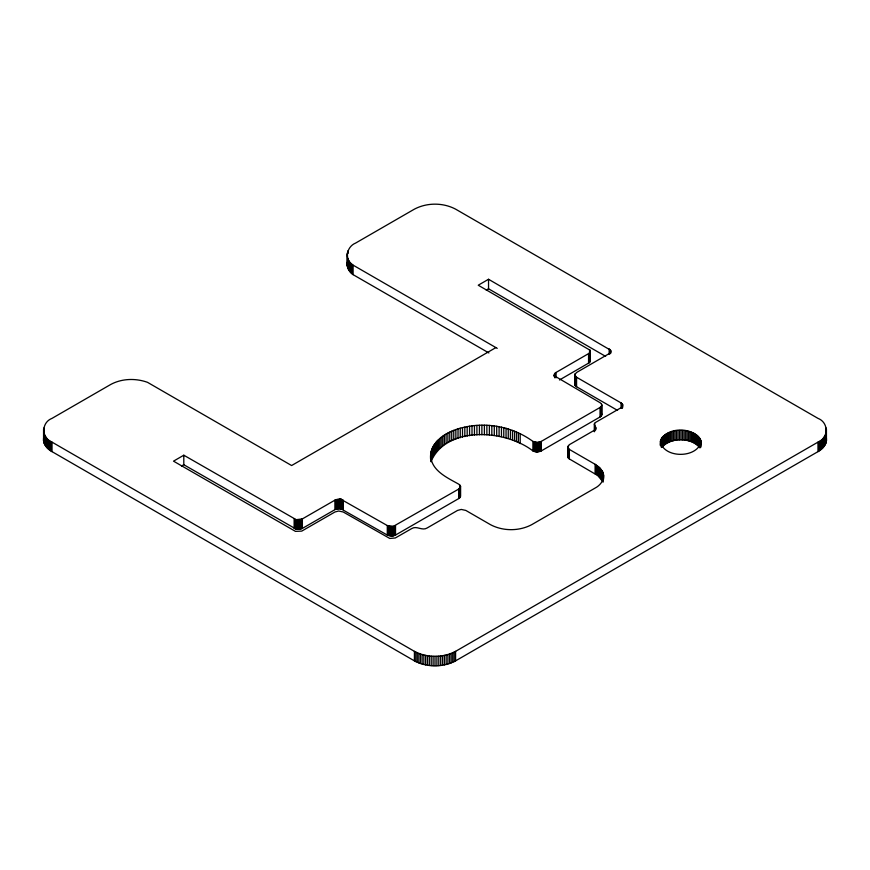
<?xml version="1.0" encoding="UTF-8"?>
<svg xmlns="http://www.w3.org/2000/svg" width="870" height="870" viewBox="0 0 870 870"><rect width="100%" height="100%" fill="white"/><g stroke="black" fill="none" stroke-linecap="round" stroke-linejoin="round"><path stroke-width="1.3" d="M430.737 456.184C431.672 471.018 447.865 477.989 458.849 484.242L460.534 486.373L458.849 488.994L393.436 526.328L387.291 525.545L340.039 498.771L341.866 499.521L341.866 509.026L340.039 508.287L387.291 535.061L392.642 535.963L395.524 535.061L458.849 498.499L460.415 496.835L459.838 494.519M574.885 375.101L576.571 377.243L621.082 402.94L622.648 404.594L622.42 406.486L621.082 407.693L595.972 422.189C591.382 424.179 598.767 428.366 594.177 430.356L569.361 444.679L567.675 447.3L569.361 449.431L595.102 464.297L599.724 467.777L602.638 471.834L602.638 481.338L597.614 475.455L569.361 458.947L567.675 456.326M431.096 461.383C446.93 424.941 506.177 429.987 532.962 450.954L536.67 451.932L541.205 450.954L600.072 416.958L601.409 415.762L601.649 413.87M554.995 376.471L553.69 375.427L600.072 402.701L601.409 403.897L601.649 405.79L600.072 407.454L541.205 441.438L537.497 442.417L532.962 441.438C512.919 426.702 486.58 421.613 462.503 427.648C447.245 431.041 428.181 441.982 430.737 460.263M660.33 441.514C663.669 458.523 696.99 458.577 701.057 441.96C696.261 425.071 659.732 425.995 660.33 445.592M495.911 347.587L291.613 465.537L147.487 382.321C135.698 378.091 121.909 378.439 110.773 384.442L52.026 418.361C41.151 422.526 41.151 437.958 52.026 442.134L414.414 651.347C426.974 657.992 443.026 657.992 455.586 651.347L817.974 442.134C828.849 437.958 828.849 422.526 817.974 418.361L455.586 209.137C443.026 202.503 426.974 202.503 414.414 209.137L355.656 243.056C346.478 246.678 343.976 259.912 353.1 265.143L497.238 348.359M44.055 436.479C41.793 442.754 46.73 448.844 52.026 451.639L414.414 660.863C426.974 667.497 443.026 667.497 455.586 660.863L817.974 451.639C823.27 448.844 828.207 442.754 825.945 436.479M574.885 374.622L576.571 372.49L609.707 353.307L610.729 352.013L610.501 350.121L488.538 279.27L478.239 285.219L589.904 350.121L590.143 352.013L589.11 353.307L555.984 372.49L554.407 374.144L554.647 376.036M574.885 384.138L575.581 382.767M559.475 379.983L589.11 362.823L590.262 361.05L589.566 359.19M347.695 261.163C345.792 266.285 348.935 271.723 353.1 274.659L488.886 352.959M661.635 447.506C670.944 437.088 691.041 437.055 699.991 447.93M181.515 466.037L183.798 464.721L296.213 529.188L302.368 528.416L335.581 509.287L341.116 508.83L341.116 499.326L335.581 499.782L302.368 518.911L296.213 519.684L183.798 455.206L173.511 461.154L295.463 531.374L301.738 531.113L334.961 511.984L338.658 511.005L343.193 511.984L389.782 538.454L395.306 537.986L411.738 528.558C416.708 525.415 422.135 531.135 427.116 527.992L457.566 510.418L461.263 509.439L465.798 510.418L490.506 524.686C503.067 531.32 519.118 531.32 531.679 524.686L595.102 488.07C600.779 485.188 605.835 478.261 602.638 471.834M486.243 290.101L488.538 288.786L605.65 356.396M574.885 384.616L576.571 386.748L617.569 410.412M826.435 429.149L826.435 440.851M826.25 428.051L826.25 441.949M825.945 433.521L825.945 443.037M825.51 434.598L825.51 444.102M824.956 435.652L824.956 445.157M824.281 436.675L824.281 446.19M823.498 437.675L823.498 447.191M822.596 438.654L822.596 448.159M821.595 439.589L821.595 449.094M820.486 440.481L820.486 449.986M819.279 441.329L819.279 450.845M817.974 442.134L817.974 451.639M701.057 441.96L701.057 444.679M700.97 441.068L700.97 443.776M700.763 440.166L700.763 446.962M700.611 444.646L700.611 447.365M700.437 439.285L700.437 446.082M699.991 438.426L699.991 446.571M699.436 437.577L699.436 447.093M698.773 436.762L698.773 446.277M698.001 435.979L698.001 445.494M697.131 435.239L697.131 444.744M696.152 434.532L696.152 444.037M695.097 433.869L695.097 443.374M693.945 433.26L693.945 442.765M692.727 432.694L692.727 442.21M691.432 432.194L691.432 441.699M690.073 431.748L690.073 441.253M688.659 431.357L688.659 440.872M687.202 431.041L687.202 440.546M685.701 430.78L685.701 440.296M684.179 430.596L684.179 440.1M682.635 430.476L682.635 439.981M681.069 430.422L681.069 439.937M679.514 430.443L679.514 439.948M677.958 430.53L677.958 440.035M676.414 430.683L676.414 440.187M674.902 430.9L674.902 440.416M673.423 431.194L673.423 440.698M671.988 431.542L671.988 441.057M670.607 431.955L670.607 441.471M669.28 432.433L669.28 441.949M668.019 432.966L668.019 442.482M666.833 433.554L666.833 443.069M665.724 434.195L665.724 443.7M664.713 434.88L664.713 444.385M663.788 435.609L663.788 445.114M662.962 436.37L662.962 445.875M662.244 437.175L662.244 446.68M661.635 438.001L661.635 446.147M661.135 438.85L661.135 447.006M660.754 439.731L660.754 445.157M660.482 440.611L660.482 444.69M622.648 404.594L622.648 407.312M622.42 404.137L622.42 408.215M622.072 403.702L622.072 407.78M621.626 403.299L621.626 407.377M621.082 402.94L621.082 408.367M610.729 350.577L610.729 353.296M610.501 350.121L610.501 352.839M610.153 349.686L610.153 353.764M609.707 349.283L609.707 353.351M609.163 348.913L609.163 354.351M603.562 475.085L603.562 479.152M603.378 473.987L603.378 479.424M603.073 472.899L603.073 482.176M602.083 470.779L602.083 480.283M601.768 404.833L601.768 414.827M601.649 404.365L601.649 415.305M601.409 406.246L601.409 415.762M601.409 469.746L601.409 479.261M601.072 406.681L601.072 416.197M600.615 407.095L600.615 416.599M600.626 468.745L600.626 478.261M600.072 407.454L600.072 416.958M599.724 467.777L599.724 477.282M598.723 466.842L598.723 476.347M597.614 465.95L597.614 475.455M596.407 465.102L596.407 474.607M595.711 427.181L595.711 429.9M595.45 426.713L595.45 429.432M595.102 464.297L595.102 473.802M594.699 425.832L594.699 429.91M594.612 423.418L594.612 431.574M594.384 423.897L594.286 431.672M590.143 350.577L590.143 361.518M589.904 350.121L589.904 361.985M589.566 349.686L589.566 362.42M589.11 353.307L589.11 362.823M588.566 353.677L588.566 363.181M576.571 377.243L576.571 386.748M576.027 376.873L576.027 386.389M575.581 376.471L575.581 385.986M575.233 373.687L575.233 385.551M575.005 374.144L575.005 385.084M569.361 449.431L569.361 458.947M568.817 449.072L568.817 458.577M568.371 445.451L568.371 448.159M568.371 448.67L568.371 458.175M568.023 448.235L568.023 457.74M567.795 447.767L567.795 457.283M567.675 446.821L567.675 456.804M555.984 372.49L555.984 377.917M555.441 372.849L555.441 376.928M554.995 373.252L554.995 377.33M554.647 373.687L554.647 377.765M554.407 374.144L554.407 376.862M541.205 441.438L541.205 450.954M540.574 441.753L540.574 451.269M539.878 442.014L539.878 451.53M539.117 442.21L539.117 451.726M538.323 442.351L538.323 451.856M537.497 442.417L537.497 451.932M536.67 442.417L536.67 451.932M535.844 442.351L535.844 451.856M535.05 442.21L535.05 451.726M534.289 442.014L534.289 451.53M533.593 441.753L533.593 451.269M532.962 441.438L532.962 450.954M520.206 434.076L520.206 443.58M518.4 433.075L518.4 442.591M516.508 432.14L516.508 441.645M514.551 431.248L514.551 440.753M512.517 430.411L512.517 439.915M510.418 429.628L510.418 439.143M508.254 428.91L508.254 438.426M506.046 428.247L506.046 437.762M503.773 427.648L503.773 437.164M501.457 427.116L501.457 436.631M499.097 426.648L499.097 436.153M496.705 426.246L496.705 435.75M494.28 425.898L494.28 435.413M491.833 425.626L491.833 435.141M489.364 425.419L489.364 434.935M488.538 279.27L488.538 288.786M486.874 425.289L486.874 434.793M484.383 425.223L484.383 434.728M481.893 425.223L481.893 434.728M479.403 425.289L479.403 434.793M476.912 425.419L476.912 434.935M474.444 425.626L474.444 435.141M471.997 425.898L471.997 435.413M469.572 426.246L469.572 435.75M467.179 426.648L467.179 436.153M464.819 427.116L464.819 436.631M462.503 427.648L462.503 437.164M460.534 486.373L460.534 496.368M460.415 485.895L460.415 496.835M460.241 428.247L460.241 437.762M460.186 485.438L460.186 497.303M459.838 485.003L459.838 497.738M459.393 488.625L459.393 498.14M458.849 488.994L458.849 498.499M458.022 428.91L458.022 438.426M455.858 429.628L455.858 439.143M455.586 651.347L455.586 660.863M454.194 652.108L454.194 661.613M453.759 430.411L453.759 439.915M452.726 652.804L452.726 662.309M451.726 431.248L451.726 440.753M451.182 653.446L451.182 662.951M449.768 432.14L449.768 441.645M449.562 654.022L449.562 663.538M447.887 433.075L447.887 442.591M447.876 654.544L447.876 664.049M446.082 434.076L446.082 443.58M446.147 654.99L446.147 664.506M444.363 655.382L444.363 664.897M444.352 435.12L444.352 444.624M442.721 436.207L442.721 445.712M442.536 655.697L442.536 665.213M441.177 437.338L441.177 446.843M440.677 655.947L440.677 665.463M439.731 438.513L439.731 448.017M438.795 656.132L438.795 665.637M438.382 439.72L438.382 449.235M437.142 440.97L437.142 450.475M436.903 656.241L436.903 665.746M435.99 442.243L435.99 451.758M434.956 443.559L434.956 453.063M435 656.274L435 665.789M434.032 444.896L434.032 454.401M433.216 446.256L433.216 455.771M433.097 656.241L433.097 665.746M432.51 447.637L432.51 457.152M431.922 449.04L431.922 458.544M431.455 450.453L431.455 459.958M431.205 656.132L431.205 665.637M431.096 451.878L431.096 461.774M430.857 453.313L430.857 460.35M429.323 655.947L429.323 665.463M427.464 655.697L427.464 665.213M425.637 655.382L425.637 664.897M423.853 654.99L423.853 664.506M422.124 654.544L422.124 664.049M420.438 654.022L420.438 663.538M418.818 653.446L418.818 662.951M417.274 652.804L417.274 662.309M415.806 652.108L415.806 661.613M414.414 651.347L414.414 660.863M395.524 525.545L395.524 535.061M394.893 525.861L394.893 535.376M394.197 526.122L394.197 535.637M393.436 526.328L393.436 535.833M392.642 526.459L392.642 535.963M391.815 526.524L391.815 536.04M390.989 526.524L390.989 536.04M390.162 526.459L390.162 535.963M389.368 526.328L389.368 535.833M388.618 526.122L388.618 535.637M387.911 525.861L387.911 535.376M387.291 525.545L387.291 535.061M353.1 265.143L353.1 274.659M352.002 264.252L352.002 273.756M351.001 263.316L351.001 272.832M350.11 262.349L350.11 271.853M349.327 261.348L349.327 270.853M348.663 260.315L348.663 269.83M348.13 250.582L348.13 253.3M348.109 259.271L348.109 268.776M347.685 258.194L347.685 267.71M347.391 252.735L347.38 266.622M347.195 253.822L347.195 265.524M343.193 500.098L343.193 509.602M342.562 499.782L342.562 509.287M340.311 499.184L340.311 508.7M339.496 499.119L339.496 508.624M338.658 499.119L338.658 508.624M337.843 499.184L337.843 508.7M337.038 499.326L337.038 508.83M336.288 499.521L336.288 509.026M335.581 499.782L335.581 509.287M334.961 500.098L334.961 509.602M302.368 518.911L302.368 528.416M301.738 519.227L301.738 528.732M301.042 519.477L301.042 528.993M300.291 519.684L300.291 529.188M299.487 519.814L299.487 529.33M298.671 519.879L298.671 529.395M297.834 519.879L297.834 529.395M297.018 519.814L297.018 529.33M296.213 519.684L296.213 529.188M295.463 519.477L295.463 528.993M294.767 519.227L294.767 528.732M294.136 518.911L294.136 528.416M183.798 455.206L183.798 464.721M52.026 442.134L52.026 451.639M50.721 441.329L50.721 450.845M49.514 440.481L49.514 449.986M48.405 439.589L48.405 449.094M47.404 438.654L47.404 448.159M46.501 437.675L46.501 447.191M45.718 436.675L45.718 446.19M45.044 435.652L45.044 445.157M44.49 434.598L44.49 444.102M44.055 433.521L44.055 443.037M43.75 428.051L43.75 441.949M43.565 429.149L43.565 440.851"/></g></svg>
